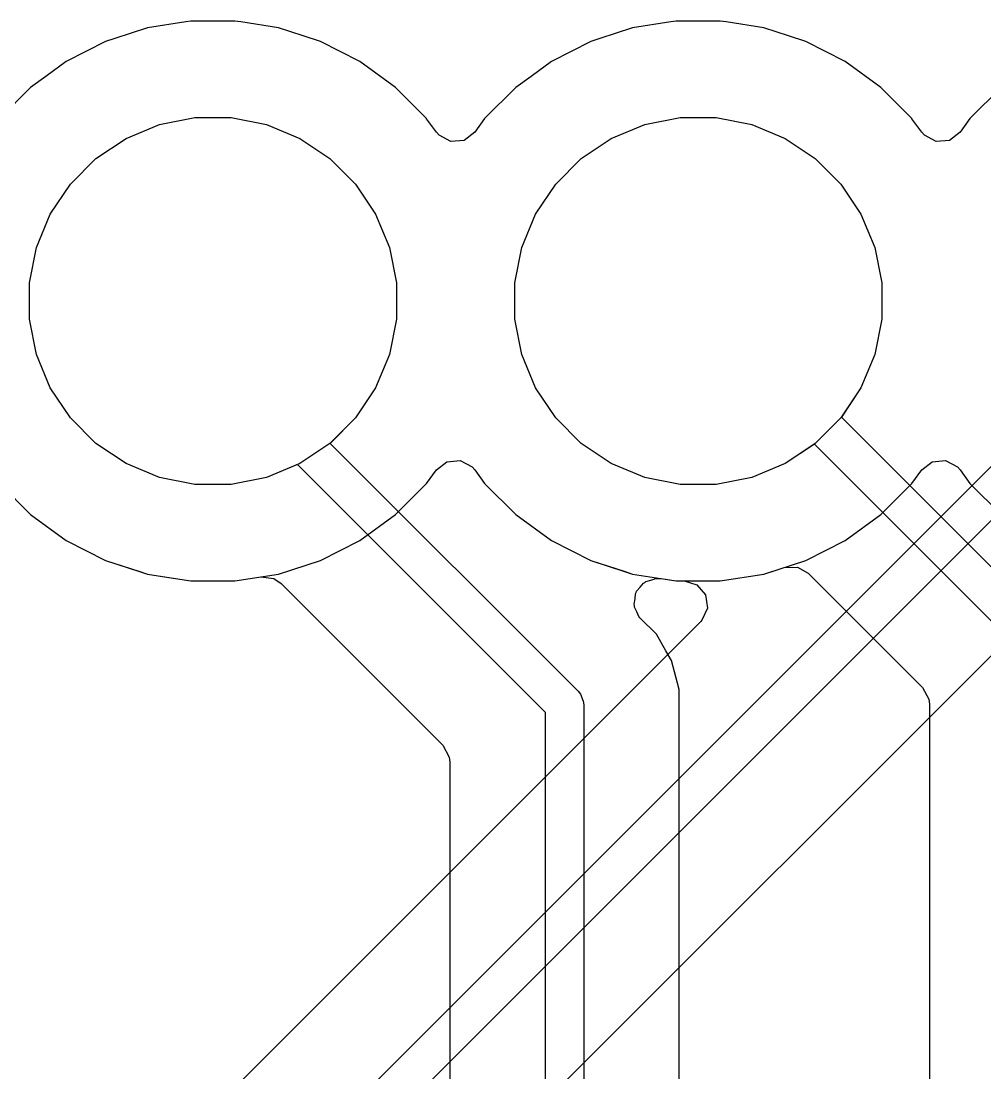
# Model space of a CAD drawing. Header units: inches. Extents: x 6.57 to 9.79, y -8.72 to -3.17.
# Drawn here: x 7.9392 to 8.1378, y -5.3866 to -5.1698 of the extents above; entities that cross this region are included whole.
import ezdxf

# ---------------------------------------------------------------- set-up
doc = ezdxf.new("R2010")
doc.units = ezdxf.units.IN
doc.header["$MEASUREMENT"] = 0
doc.layers.add('B.Cu', color=153, linetype='CONTINUOUS', true_color=0x4d7fc4)

msp = doc.modelspace()

# ---------------------------------------------------------------- linework, layer by layer
at = {"layer": 'B.Cu', "linetype": 'CONTINUOUS'}
for p, q in [((7.9731, -5.16997), (7.96521, -5.17122)), ((7.9731, -5.16997), (7.96521, -5.17122)), ((7.9731, -5.16997), (7.96521, -5.17122)), ((7.9731, -5.16997), (7.96521, -5.17122)), ((7.97418, -5.1698), (7.9731, -5.16997)), ((7.97418, -5.1698), (7.9731, -5.16997)), ((7.97418, -5.1698), (7.9731, -5.16997)), ((7.97418, -5.1698), (7.9731, -5.16997)), ((7.98326, -5.1698), (7.97418, -5.1698)), ((7.98326, -5.1698), (7.97418, -5.1698)), ((7.98326, -5.1698), (7.97418, -5.1698)), ((7.98326, -5.1698), (7.97418, -5.1698)), ((7.98449, -5.16999), (7.98326, -5.1698)), ((7.98449, -5.16999), (7.98326, -5.1698)), ((7.98449, -5.16999), (7.98326, -5.1698)), ((7.98449, -5.16999), (7.98326, -5.1698)), ((7.99224, -5.17122), (7.98449, -5.16999)), ((7.99224, -5.17122), (7.98449, -5.16999)), ((7.99224, -5.17122), (7.98449, -5.16999)), ((7.99224, -5.17122), (7.98449, -5.16999)), ((8.0731, -5.16997), (8.06521, -5.17122)), ((8.0731, -5.16997), (8.06521, -5.17122)), ((8.0731, -5.16997), (8.06521, -5.17122)), ((8.0731, -5.16997), (8.06521, -5.17122)), ((8.07418, -5.1698), (8.0731, -5.16997)), ((8.07418, -5.1698), (8.0731, -5.16997)), ((8.07418, -5.1698), (8.0731, -5.16997)), ((8.07418, -5.1698), (8.0731, -5.16997)), ((8.08326, -5.1698), (8.07418, -5.1698)), ((8.08326, -5.1698), (8.07418, -5.1698)), ((8.08326, -5.1698), (8.07418, -5.1698)), ((8.08326, -5.1698), (8.07418, -5.1698)), ((8.08449, -5.16999), (8.08326, -5.1698)), ((8.08449, -5.16999), (8.08326, -5.1698)), ((8.08449, -5.16999), (8.08326, -5.1698)), ((8.08449, -5.16999), (8.08326, -5.1698)), ((8.09224, -5.17122), (8.08449, -5.16999)), ((8.09224, -5.17122), (8.08449, -5.16999)), ((8.09224, -5.17122), (8.08449, -5.16999)), ((8.09224, -5.17122), (8.08449, -5.16999)), ((7.96521, -5.17122), (7.95848, -5.17341)), ((7.96521, -5.17122), (7.95848, -5.17341)), ((7.96521, -5.17122), (7.95848, -5.17341)), ((7.96521, -5.17122), (7.95848, -5.17341)), ((7.99732, -5.17287), (7.99224, -5.17122)), ((7.99732, -5.17287), (7.99224, -5.17122)), ((7.99732, -5.17287), (7.99224, -5.17122)), ((7.99732, -5.17287), (7.99224, -5.17122)), ((8.00087, -5.17403), (7.99732, -5.17287)), ((8.00087, -5.17403), (7.99732, -5.17287)), ((8.00087, -5.17403), (7.99732, -5.17287)), ((8.00087, -5.17403), (7.99732, -5.17287)), ((8.06521, -5.17122), (8.05848, -5.17341)), ((8.06521, -5.17122), (8.05848, -5.17341)), ((8.06521, -5.17122), (8.05848, -5.17341)), ((8.06521, -5.17122), (8.05848, -5.17341)), ((8.09732, -5.17287), (8.09224, -5.17122)), ((8.09732, -5.17287), (8.09224, -5.17122)), ((8.09732, -5.17287), (8.09224, -5.17122)), ((8.09732, -5.17287), (8.09224, -5.17122)), ((8.10087, -5.17403), (8.09732, -5.17287)), ((8.10087, -5.17403), (8.09732, -5.17287)), ((8.10087, -5.17403), (8.09732, -5.17287)), ((8.10087, -5.17403), (8.09732, -5.17287)), ((7.95657, -5.17403), (7.94848, -5.17815)), ((7.95657, -5.17403), (7.94848, -5.17815)), ((7.95657, -5.17403), (7.94848, -5.17815)), ((7.95657, -5.17403), (7.94848, -5.17815)), ((7.95848, -5.17341), (7.95657, -5.17403)), ((7.95848, -5.17341), (7.95657, -5.17403)), ((7.95848, -5.17341), (7.95657, -5.17403)), ((7.95848, -5.17341), (7.95657, -5.17403)), ((7.95657, -5.17403), (7.95657, -5.17403)), ((7.95657, -5.17403), (7.95657, -5.17403)), ((7.95657, -5.17403), (7.95657, -5.17403)), ((7.95657, -5.17403), (7.95657, -5.17403)), ((7.95657, -5.17403), (7.95657, -5.17403)), ((7.95657, -5.17403), (7.95657, -5.17403)), ((7.95657, -5.17403), (7.95657, -5.17403)), ((7.95657, -5.17403), (7.95657, -5.17403)), ((8.00897, -5.17815), (8.00087, -5.17403)), ((8.00897, -5.17815), (8.00087, -5.17403)), ((8.00897, -5.17815), (8.00087, -5.17403)), ((8.00897, -5.17815), (8.00087, -5.17403)), ((8.05657, -5.17403), (8.04848, -5.17815)), ((8.05657, -5.17403), (8.04848, -5.17815)), ((8.05657, -5.17403), (8.04848, -5.17815)), ((8.05657, -5.17403), (8.04848, -5.17815)), ((8.05848, -5.17341), (8.05657, -5.17403)), ((8.05848, -5.17341), (8.05657, -5.17403)), ((8.05848, -5.17341), (8.05657, -5.17403)), ((8.05848, -5.17341), (8.05657, -5.17403)), ((8.05657, -5.17403), (8.05657, -5.17403)), ((8.05657, -5.17403), (8.05657, -5.17403)), ((8.05657, -5.17403), (8.05657, -5.17403)), ((8.05657, -5.17403), (8.05657, -5.17403)), ((8.05657, -5.17403), (8.05657, -5.17403)), ((8.05657, -5.17403), (8.05657, -5.17403)), ((8.05657, -5.17403), (8.05657, -5.17403)), ((8.05657, -5.17403), (8.05657, -5.17403)), ((8.10897, -5.17815), (8.10087, -5.17403)), ((8.10897, -5.17815), (8.10087, -5.17403)), ((8.10897, -5.17815), (8.10087, -5.17403)), ((8.10897, -5.17815), (8.10087, -5.17403)), ((7.94848, -5.17815), (7.94429, -5.1812)), ((7.94848, -5.17815), (7.94429, -5.1812)), ((7.94848, -5.17815), (7.94429, -5.1812)), ((7.94848, -5.17815), (7.94429, -5.1812)), ((8.01632, -5.18349), (8.00897, -5.17815)), ((8.01632, -5.18349), (8.00897, -5.17815)), ((8.01632, -5.18349), (8.00897, -5.17815)), ((8.01632, -5.18349), (8.00897, -5.17815)), ((8.04848, -5.17815), (8.04429, -5.1812)), ((8.04848, -5.17815), (8.04429, -5.1812)), ((8.04848, -5.17815), (8.04429, -5.1812)), ((8.04848, -5.17815), (8.04429, -5.1812)), ((8.11632, -5.18349), (8.10897, -5.17815)), ((8.11632, -5.18349), (8.10897, -5.17815)), ((8.11632, -5.18349), (8.10897, -5.17815)), ((8.11632, -5.18349), (8.10897, -5.17815)), ((7.94429, -5.1812), (7.94113, -5.18349)), ((7.94429, -5.1812), (7.94113, -5.18349)), ((7.94429, -5.1812), (7.94113, -5.18349)), ((7.94429, -5.1812), (7.94113, -5.18349)), ((8.04429, -5.1812), (8.04113, -5.18349)), ((8.04429, -5.1812), (8.04113, -5.18349)), ((8.04429, -5.1812), (8.04113, -5.18349)), ((8.04429, -5.1812), (8.04113, -5.18349)), ((7.94113, -5.18349), (7.93471, -5.18991)), ((7.94113, -5.18349), (7.93471, -5.18991)), ((7.94113, -5.18349), (7.93471, -5.18991)), ((7.94113, -5.18349), (7.93471, -5.18991)), ((7.94113, -5.18349), (7.94113, -5.18349)), ((7.94113, -5.18349), (7.94113, -5.18349)), ((7.94113, -5.18349), (7.94113, -5.18349)), ((7.94113, -5.18349), (7.94113, -5.18349)), ((7.94113, -5.18349), (7.94113, -5.18349)), ((7.94113, -5.18349), (7.94113, -5.18349)), ((7.94113, -5.18349), (7.94113, -5.18349)), ((7.94113, -5.18349), (7.94113, -5.18349)), ((8.02274, -5.18991), (8.01632, -5.18349)), ((8.02274, -5.18991), (8.01632, -5.18349)), ((8.02274, -5.18991), (8.01632, -5.18349)), ((8.02274, -5.18991), (8.01632, -5.18349)), ((8.04113, -5.18349), (8.03471, -5.18991)), ((8.04113, -5.18349), (8.03471, -5.18991)), ((8.04113, -5.18349), (8.03471, -5.18991)), ((8.04113, -5.18349), (8.03471, -5.18991)), ((8.04113, -5.18349), (8.04113, -5.18349)), ((8.04113, -5.18349), (8.04113, -5.18349)), ((8.04113, -5.18349), (8.04113, -5.18349)), ((8.04113, -5.18349), (8.04113, -5.18349)), ((8.04113, -5.18349), (8.04113, -5.18349)), ((8.04113, -5.18349), (8.04113, -5.18349)), ((8.04113, -5.18349), (8.04113, -5.18349)), ((8.04113, -5.18349), (8.04113, -5.18349)), ((8.12274, -5.18991), (8.11632, -5.18349)), ((8.12274, -5.18991), (8.11632, -5.18349)), ((8.12274, -5.18991), (8.11632, -5.18349)), ((8.12274, -5.18991), (8.11632, -5.18349)), ((8.14113, -5.18349), (8.13471, -5.18991)), ((8.14113, -5.18349), (8.13471, -5.18991)), ((8.14113, -5.18349), (8.13471, -5.18991)), ((8.14113, -5.18349), (8.13471, -5.18991)), ((7.96769, -5.19114), (7.975, -5.18969)), ((7.96769, -5.19114), (7.975, -5.18969)), ((7.96769, -5.19114), (7.975, -5.18969)), ((7.96769, -5.19114), (7.975, -5.18969)), ((7.975, -5.18969), (7.98245, -5.18969)), ((7.975, -5.18969), (7.98245, -5.18969)), ((7.975, -5.18969), (7.98245, -5.18969)), ((7.975, -5.18969), (7.98245, -5.18969)), ((7.98245, -5.18969), (7.98975, -5.19114)), ((7.98245, -5.18969), (7.98975, -5.19114)), ((7.98245, -5.18969), (7.98975, -5.19114)), ((7.98245, -5.18969), (7.98975, -5.19114)), ((8.02275, -5.18993), (8.02274, -5.18991)), ((8.02275, -5.18993), (8.02274, -5.18991)), ((8.02275, -5.18993), (8.02274, -5.18991)), ((8.02275, -5.18993), (8.02274, -5.18991)), ((8.02477, -5.19271), (8.02275, -5.18993)), ((8.02477, -5.19271), (8.02275, -5.18993)), ((8.02477, -5.19271), (8.02275, -5.18993)), ((8.02477, -5.19271), (8.02275, -5.18993)), ((8.03471, -5.18991), (8.03267, -5.19271)), ((8.03471, -5.18991), (8.03267, -5.19271)), ((8.03471, -5.18991), (8.03267, -5.19271)), ((8.03471, -5.18991), (8.03267, -5.19271)), ((8.06769, -5.19114), (8.075, -5.18969)), ((8.06769, -5.19114), (8.075, -5.18969)), ((8.06769, -5.19114), (8.075, -5.18969)), ((8.06769, -5.19114), (8.075, -5.18969)), ((8.075, -5.18969), (8.08245, -5.18969)), ((8.075, -5.18969), (8.08245, -5.18969)), ((8.075, -5.18969), (8.08245, -5.18969)), ((8.075, -5.18969), (8.08245, -5.18969)), ((8.08245, -5.18969), (8.08975, -5.19114)), ((8.08245, -5.18969), (8.08975, -5.19114)), ((8.08245, -5.18969), (8.08975, -5.19114)), ((8.08245, -5.18969), (8.08975, -5.19114)), ((8.12275, -5.18993), (8.12274, -5.18991)), ((8.12275, -5.18993), (8.12274, -5.18991)), ((8.12275, -5.18993), (8.12274, -5.18991)), ((8.12275, -5.18993), (8.12274, -5.18991)), ((8.12477, -5.19271), (8.12275, -5.18993)), ((8.12477, -5.19271), (8.12275, -5.18993)), ((8.12477, -5.19271), (8.12275, -5.18993)), ((8.12477, -5.19271), (8.12275, -5.18993)), ((8.13471, -5.18991), (8.13267, -5.19271)), ((8.13471, -5.18991), (8.13267, -5.19271)), ((8.13471, -5.18991), (8.13267, -5.19271)), ((8.13471, -5.18991), (8.13267, -5.19271)), ((7.96081, -5.19399), (7.96769, -5.19114)), ((7.96081, -5.19399), (7.96769, -5.19114)), ((7.96081, -5.19399), (7.96769, -5.19114)), ((7.96081, -5.19399), (7.96769, -5.19114)), ((7.98975, -5.19114), (7.99664, -5.19399)), ((7.98975, -5.19114), (7.99664, -5.19399)), ((7.98975, -5.19114), (7.99664, -5.19399)), ((7.98975, -5.19114), (7.99664, -5.19399)), ((8.06081, -5.19399), (8.06769, -5.19114)), ((8.06081, -5.19399), (8.06769, -5.19114)), ((8.06081, -5.19399), (8.06769, -5.19114)), ((8.06081, -5.19399), (8.06769, -5.19114)), ((8.08975, -5.19114), (8.09664, -5.19399)), ((8.08975, -5.19114), (8.09664, -5.19399)), ((8.08975, -5.19114), (8.09664, -5.19399)), ((8.08975, -5.19114), (8.09664, -5.19399)), ((7.95462, -5.19813), (7.96081, -5.19399)), ((7.95462, -5.19813), (7.96081, -5.19399)), ((7.95462, -5.19813), (7.96081, -5.19399)), ((7.95462, -5.19813), (7.96081, -5.19399)), ((7.99664, -5.19399), (8.00283, -5.19813)), ((7.99664, -5.19399), (8.00283, -5.19813)), ((7.99664, -5.19399), (8.00283, -5.19813)), ((7.99664, -5.19399), (8.00283, -5.19813)), ((8.02532, -5.19335), (8.02477, -5.19271)), ((8.02532, -5.19335), (8.02477, -5.19271)), ((8.02532, -5.19335), (8.02477, -5.19271)), ((8.02532, -5.19335), (8.02477, -5.19271)), ((8.02775, -5.19463), (8.02532, -5.19335)), ((8.02775, -5.19463), (8.02532, -5.19335)), ((8.02775, -5.19463), (8.02532, -5.19335)), ((8.02775, -5.19463), (8.02532, -5.19335)), ((8.03049, -5.19439), (8.02775, -5.19463)), ((8.03049, -5.19439), (8.02775, -5.19463)), ((8.03049, -5.19439), (8.02775, -5.19463)), ((8.03049, -5.19439), (8.02775, -5.19463)), ((8.03267, -5.19271), (8.03049, -5.19439)), ((8.03267, -5.19271), (8.03049, -5.19439)), ((8.03267, -5.19271), (8.03049, -5.19439)), ((8.03267, -5.19271), (8.03049, -5.19439)), ((8.05462, -5.19813), (8.06081, -5.19399)), ((8.05462, -5.19813), (8.06081, -5.19399)), ((8.05462, -5.19813), (8.06081, -5.19399)), ((8.05462, -5.19813), (8.06081, -5.19399)), ((8.09664, -5.19399), (8.10283, -5.19813)), ((8.09664, -5.19399), (8.10283, -5.19813)), ((8.09664, -5.19399), (8.10283, -5.19813)), ((8.09664, -5.19399), (8.10283, -5.19813)), ((8.12532, -5.19335), (8.12477, -5.19271)), ((8.12532, -5.19335), (8.12477, -5.19271)), ((8.12532, -5.19335), (8.12477, -5.19271)), ((8.12532, -5.19335), (8.12477, -5.19271)), ((8.12775, -5.19463), (8.12532, -5.19335)), ((8.12775, -5.19463), (8.12532, -5.19335)), ((8.12775, -5.19463), (8.12532, -5.19335)), ((8.12775, -5.19463), (8.12532, -5.19335)), ((8.13049, -5.19439), (8.12775, -5.19463)), ((8.13049, -5.19439), (8.12775, -5.19463)), ((8.13049, -5.19439), (8.12775, -5.19463)), ((8.13049, -5.19439), (8.12775, -5.19463)), ((8.13267, -5.19271), (8.13049, -5.19439)), ((8.13267, -5.19271), (8.13049, -5.19439)), ((8.13267, -5.19271), (8.13049, -5.19439)), ((8.13267, -5.19271), (8.13049, -5.19439)), ((7.94935, -5.2034), (7.95462, -5.19813)), ((7.94935, -5.2034), (7.95462, -5.19813)), ((7.94935, -5.2034), (7.95462, -5.19813)), ((7.94935, -5.2034), (7.95462, -5.19813)), ((8.00283, -5.19813), (8.0081, -5.2034)), ((8.00283, -5.19813), (8.0081, -5.2034)), ((8.00283, -5.19813), (8.0081, -5.2034)), ((8.00283, -5.19813), (8.0081, -5.2034)), ((8.04935, -5.2034), (8.05462, -5.19813)), ((8.04935, -5.2034), (8.05462, -5.19813)), ((8.04935, -5.2034), (8.05462, -5.19813)), ((8.04935, -5.2034), (8.05462, -5.19813)), ((8.10283, -5.19813), (8.1081, -5.2034)), ((8.10283, -5.19813), (8.1081, -5.2034)), ((8.10283, -5.19813), (8.1081, -5.2034)), ((8.10283, -5.19813), (8.1081, -5.2034)), ((7.94521, -5.20959), (7.94935, -5.2034)), ((7.94521, -5.20959), (7.94935, -5.2034)), ((7.94521, -5.20959), (7.94935, -5.2034)), ((7.94521, -5.20959), (7.94935, -5.2034)), ((8.0081, -5.2034), (8.01224, -5.20959)), ((8.0081, -5.2034), (8.01224, -5.20959)), ((8.0081, -5.2034), (8.01224, -5.20959)), ((8.0081, -5.2034), (8.01224, -5.20959)), ((8.04521, -5.20959), (8.04935, -5.2034)), ((8.04521, -5.20959), (8.04935, -5.2034)), ((8.04521, -5.20959), (8.04935, -5.2034)), ((8.04521, -5.20959), (8.04935, -5.2034)), ((8.1081, -5.2034), (8.11224, -5.20959)), ((8.1081, -5.2034), (8.11224, -5.20959)), ((8.1081, -5.2034), (8.11224, -5.20959)), ((8.1081, -5.2034), (8.11224, -5.20959)), ((7.94236, -5.21647), (7.94521, -5.20959)), ((7.94236, -5.21647), (7.94521, -5.20959)), ((7.94236, -5.21647), (7.94521, -5.20959)), ((7.94236, -5.21647), (7.94521, -5.20959)), ((8.01224, -5.20959), (8.01509, -5.21647)), ((8.01224, -5.20959), (8.01509, -5.21647)), ((8.01224, -5.20959), (8.01509, -5.21647)), ((8.01224, -5.20959), (8.01509, -5.21647)), ((8.04236, -5.21647), (8.04521, -5.20959)), ((8.04236, -5.21647), (8.04521, -5.20959)), ((8.04236, -5.21647), (8.04521, -5.20959)), ((8.04236, -5.21647), (8.04521, -5.20959)), ((8.11224, -5.20959), (8.11509, -5.21647)), ((8.11224, -5.20959), (8.11509, -5.21647)), ((8.11224, -5.20959), (8.11509, -5.21647)), ((8.11224, -5.20959), (8.11509, -5.21647)), ((7.94091, -5.22378), (7.94236, -5.21647)), ((7.94091, -5.22378), (7.94236, -5.21647)), ((7.94091, -5.22378), (7.94236, -5.21647)), ((7.94091, -5.22378), (7.94236, -5.21647)), ((8.01509, -5.21647), (8.01654, -5.22378)), ((8.01509, -5.21647), (8.01654, -5.22378)), ((8.01509, -5.21647), (8.01654, -5.22378)), ((8.01509, -5.21647), (8.01654, -5.22378)), ((8.04091, -5.22378), (8.04236, -5.21647)), ((8.04091, -5.22378), (8.04236, -5.21647)), ((8.04091, -5.22378), (8.04236, -5.21647)), ((8.04091, -5.22378), (8.04236, -5.21647)), ((8.11509, -5.21647), (8.11654, -5.22378)), ((8.11509, -5.21647), (8.11654, -5.22378)), ((8.11509, -5.21647), (8.11654, -5.22378)), ((8.11509, -5.21647), (8.11654, -5.22378)), ((7.94091, -5.23123), (7.94091, -5.22378)), ((7.94091, -5.23123), (7.94091, -5.22378)), ((7.94091, -5.23123), (7.94091, -5.22378)), ((7.94091, -5.23123), (7.94091, -5.22378)), ((8.01654, -5.22378), (8.01654, -5.23123)), ((8.01654, -5.22378), (8.01654, -5.23123)), ((8.01654, -5.22378), (8.01654, -5.23123)), ((8.01654, -5.22378), (8.01654, -5.23123)), ((8.04091, -5.23123), (8.04091, -5.22378)), ((8.04091, -5.23123), (8.04091, -5.22378)), ((8.04091, -5.23123), (8.04091, -5.22378)), ((8.04091, -5.23123), (8.04091, -5.22378)), ((8.11654, -5.22378), (8.11654, -5.23123)), ((8.11654, -5.22378), (8.11654, -5.23123)), ((8.11654, -5.22378), (8.11654, -5.23123)), ((8.11654, -5.22378), (8.11654, -5.23123)), ((7.94236, -5.23854), (7.94091, -5.23123)), ((7.94236, -5.23854), (7.94091, -5.23123)), ((7.94236, -5.23854), (7.94091, -5.23123)), ((7.94236, -5.23854), (7.94091, -5.23123)), ((8.01654, -5.23123), (8.01509, -5.23854)), ((8.01654, -5.23123), (8.01509, -5.23854)), ((8.01654, -5.23123), (8.01509, -5.23854)), ((8.01654, -5.23123), (8.01509, -5.23854)), ((8.04236, -5.23854), (8.04091, -5.23123)), ((8.04236, -5.23854), (8.04091, -5.23123)), ((8.04236, -5.23854), (8.04091, -5.23123)), ((8.04236, -5.23854), (8.04091, -5.23123)), ((8.11654, -5.23123), (8.11509, -5.23854)), ((8.11654, -5.23123), (8.11509, -5.23854)), ((8.11654, -5.23123), (8.11509, -5.23854)), ((8.11654, -5.23123), (8.11509, -5.23854)), ((7.94521, -5.24542), (7.94236, -5.23854)), ((7.94521, -5.24542), (7.94236, -5.23854)), ((7.94521, -5.24542), (7.94236, -5.23854)), ((7.94521, -5.24542), (7.94236, -5.23854)), ((8.01509, -5.23854), (8.01224, -5.24542)), ((8.01509, -5.23854), (8.01224, -5.24542)), ((8.01509, -5.23854), (8.01224, -5.24542)), ((8.01509, -5.23854), (8.01224, -5.24542)), ((8.04521, -5.24542), (8.04236, -5.23854)), ((8.04521, -5.24542), (8.04236, -5.23854)), ((8.04521, -5.24542), (8.04236, -5.23854)), ((8.04521, -5.24542), (8.04236, -5.23854)), ((8.11509, -5.23854), (8.11224, -5.24542)), ((8.11509, -5.23854), (8.11224, -5.24542)), ((8.11509, -5.23854), (8.11224, -5.24542)), ((8.11509, -5.23854), (8.11224, -5.24542)), ((7.94935, -5.25161), (7.94521, -5.24542)), ((7.94935, -5.25161), (7.94521, -5.24542)), ((7.94935, -5.25161), (7.94521, -5.24542)), ((7.94935, -5.25161), (7.94521, -5.24542)), ((8.01224, -5.24542), (8.0081, -5.25161)), ((8.01224, -5.24542), (8.0081, -5.25161)), ((8.01224, -5.24542), (8.0081, -5.25161)), ((8.01224, -5.24542), (8.0081, -5.25161)), ((8.04935, -5.25161), (8.04521, -5.24542)), ((8.04935, -5.25161), (8.04521, -5.24542)), ((8.04935, -5.25161), (8.04521, -5.24542)), ((8.04935, -5.25161), (8.04521, -5.24542)), ((8.11224, -5.24542), (8.1081, -5.25161)), ((8.11224, -5.24542), (8.1081, -5.25161)), ((8.11224, -5.24542), (8.1081, -5.25161)), ((8.11224, -5.24542), (8.10822, -5.25143)), ((7.95462, -5.25688), (7.94935, -5.25161)), ((7.95462, -5.25688), (7.94935, -5.25161)), ((7.95462, -5.25688), (7.94935, -5.25161)), ((7.95462, -5.25688), (7.94935, -5.25161)), ((7.98934, -5.41132), (8.14923, -5.25143)), ((8.0081, -5.25161), (8.00283, -5.25688)), ((8.0081, -5.25161), (8.00283, -5.25688)), ((8.0081, -5.25161), (8.00283, -5.25688)), ((8.0081, -5.25161), (8.00287, -5.25684)), ((8.05462, -5.25688), (8.04935, -5.25161)), ((8.05462, -5.25688), (8.04935, -5.25161)), ((8.05462, -5.25688), (8.04935, -5.25161)), ((8.05462, -5.25688), (8.04935, -5.25161)), ((8.1081, -5.25161), (8.10283, -5.25688)), ((8.1081, -5.25161), (8.10283, -5.25688)), ((8.1081, -5.25161), (8.10283, -5.25688)), ((8.10822, -5.25143), (8.15278, -5.296)), ((7.96081, -5.26102), (7.95462, -5.25688)), ((7.96081, -5.26102), (7.95462, -5.25688)), ((7.96081, -5.26102), (7.95462, -5.25688)), ((7.96081, -5.26102), (7.95462, -5.25688)), ((8.1548, -5.257), (7.99606, -5.41573)), ((8.00283, -5.25688), (7.99664, -5.26102)), ((8.00283, -5.25688), (7.99664, -5.26102)), ((8.00283, -5.25688), (7.99664, -5.26102)), ((8.00287, -5.25684), (8.05396, -5.30793)), ((8.06081, -5.26102), (8.05462, -5.25688)), ((8.06081, -5.26102), (8.05462, -5.25688)), ((8.06081, -5.26102), (8.05462, -5.25688)), ((8.06081, -5.26102), (8.05462, -5.25688)), ((8.10283, -5.25688), (8.09664, -5.26102)), ((8.10283, -5.25688), (8.09664, -5.26102)), ((8.10283, -5.25688), (8.09664, -5.26102)), ((8.10265, -5.257), (8.09664, -5.26102)), ((8.14606, -5.30041), (8.10265, -5.257)), ((7.96769, -5.26387), (7.96081, -5.26102)), ((7.96769, -5.26387), (7.96081, -5.26102)), ((7.96769, -5.26387), (7.96081, -5.26102)), ((7.96769, -5.26387), (7.96081, -5.26102)), ((7.99664, -5.26102), (7.98975, -5.26387)), ((7.99664, -5.26102), (7.98975, -5.26387)), ((7.99664, -5.26102), (7.98975, -5.26387)), ((7.99613, -5.26123), (7.98975, -5.26387)), ((8.04724, -5.31235), (7.99613, -5.26123)), ((8.02477, -5.26229), (8.02695, -5.26062)), ((8.02477, -5.26229), (8.02695, -5.26062)), ((8.02477, -5.26229), (8.02695, -5.26062)), ((8.02695, -5.26062), (8.02969, -5.26038)), ((8.02695, -5.26062), (8.02969, -5.26038)), ((8.02695, -5.26062), (8.02969, -5.26038)), ((8.02969, -5.26038), (8.03213, -5.26166)), ((8.02969, -5.26038), (8.03213, -5.26166)), ((8.02969, -5.26038), (8.03213, -5.26166)), ((8.03213, -5.26166), (8.03267, -5.26229)), ((8.03213, -5.26166), (8.03267, -5.26229)), ((8.03213, -5.26166), (8.03267, -5.26229)), ((8.06769, -5.26387), (8.06081, -5.26102)), ((8.06769, -5.26387), (8.06081, -5.26102)), ((8.06769, -5.26387), (8.06081, -5.26102)), ((8.06769, -5.26387), (8.06081, -5.26102)), ((8.09664, -5.26102), (8.08975, -5.26387)), ((8.09664, -5.26102), (8.08975, -5.26387)), ((8.09664, -5.26102), (8.08975, -5.26387)), ((8.09664, -5.26102), (8.08975, -5.26387)), ((8.12477, -5.26229), (8.12695, -5.26062)), ((8.12477, -5.26229), (8.12695, -5.26062)), ((8.12695, -5.26062), (8.12969, -5.26038)), ((8.12695, -5.26062), (8.12969, -5.26038)), ((8.12969, -5.26038), (8.13213, -5.26166)), ((8.12969, -5.26038), (8.13213, -5.26166)), ((8.13213, -5.26166), (8.13267, -5.26229)), ((8.13213, -5.26166), (8.13267, -5.26229)), ((7.975, -5.26532), (7.96769, -5.26387)), ((7.975, -5.26532), (7.96769, -5.26387)), ((7.975, -5.26532), (7.96769, -5.26387)), ((7.975, -5.26532), (7.96769, -5.26387)), ((7.98975, -5.26387), (7.98245, -5.26532)), ((7.98975, -5.26387), (7.98245, -5.26532)), ((7.98975, -5.26387), (7.98245, -5.26532)), ((7.98975, -5.26387), (7.98245, -5.26532)), ((8.02274, -5.2651), (8.02477, -5.26229)), ((8.02274, -5.2651), (8.02477, -5.26229)), ((8.02274, -5.2651), (8.02477, -5.26229)), ((8.03267, -5.26229), (8.03471, -5.2651)), ((8.03267, -5.26229), (8.03471, -5.2651)), ((8.03267, -5.26229), (8.03471, -5.2651)), ((8.075, -5.26532), (8.06769, -5.26387)), ((8.075, -5.26532), (8.06769, -5.26387)), ((8.075, -5.26532), (8.06769, -5.26387)), ((8.075, -5.26532), (8.06769, -5.26387)), ((8.08975, -5.26387), (8.08245, -5.26532)), ((8.08975, -5.26387), (8.08245, -5.26532)), ((8.08975, -5.26387), (8.08245, -5.26532)), ((8.08975, -5.26387), (8.08245, -5.26532)), ((8.12274, -5.2651), (8.12477, -5.26229)), ((8.12274, -5.2651), (8.12477, -5.26229)), ((8.13267, -5.26229), (8.13471, -5.2651)), ((8.13267, -5.26229), (8.13471, -5.2651)), ((7.93471, -5.2651), (7.94113, -5.27152)), ((7.93471, -5.2651), (7.94113, -5.27152)), ((7.93471, -5.2651), (7.94113, -5.27152)), ((7.93471, -5.2651), (7.94113, -5.27152)), ((7.98245, -5.26532), (7.975, -5.26532)), ((7.98245, -5.26532), (7.975, -5.26532)), ((7.98245, -5.26532), (7.975, -5.26532)), ((7.98245, -5.26532), (7.975, -5.26532)), ((8.01632, -5.27152), (8.02274, -5.2651)), ((8.01632, -5.27152), (8.02274, -5.2651)), ((8.01632, -5.27152), (8.02274, -5.2651)), ((8.03471, -5.2651), (8.04113, -5.27152)), ((8.03471, -5.2651), (8.04113, -5.27152)), ((8.03471, -5.2651), (8.04113, -5.27152)), ((8.08245, -5.26532), (8.075, -5.26532)), ((8.08245, -5.26532), (8.075, -5.26532)), ((8.08245, -5.26532), (8.075, -5.26532)), ((8.08245, -5.26532), (8.075, -5.26532)), ((8.11632, -5.27152), (8.12274, -5.2651)), ((8.11632, -5.27152), (8.12274, -5.2651)), ((8.13471, -5.2651), (8.14113, -5.27152)), ((8.13471, -5.2651), (8.14113, -5.27152)), ((7.94113, -5.27152), (7.94848, -5.27686)), ((7.94113, -5.27152), (7.94848, -5.27686)), ((7.94113, -5.27152), (7.94848, -5.27686)), ((7.94113, -5.27152), (7.94848, -5.27686)), ((8.00897, -5.27686), (8.01632, -5.27152)), ((8.00897, -5.27686), (8.01632, -5.27152)), ((8.00897, -5.27686), (8.01632, -5.27152)), ((8.04113, -5.27152), (8.04848, -5.27686)), ((8.04113, -5.27152), (8.04848, -5.27686)), ((8.04113, -5.27152), (8.04848, -5.27686)), ((8.10897, -5.27686), (8.11632, -5.27152)), ((8.10897, -5.27686), (8.11632, -5.27152)), ((7.94848, -5.27686), (7.95657, -5.28098)), ((7.94848, -5.27686), (7.95657, -5.28098)), ((7.94848, -5.27686), (7.95657, -5.28098)), ((7.94848, -5.27686), (7.95657, -5.28098)), ((8.00087, -5.28098), (8.00897, -5.27686)), ((8.00087, -5.28098), (8.00897, -5.27686)), ((8.00087, -5.28098), (8.00897, -5.27686)), ((8.04848, -5.27686), (8.05657, -5.28098)), ((8.04848, -5.27686), (8.05657, -5.28098)), ((8.04848, -5.27686), (8.05657, -5.28098)), ((8.10087, -5.28098), (8.10897, -5.27686)), ((8.10087, -5.28098), (8.10897, -5.27686)), ((7.95657, -5.28098), (7.96344, -5.28321)), ((7.95657, -5.28098), (7.96356, -5.28325)), ((7.95657, -5.28098), (7.96356, -5.28325)), ((7.95657, -5.28098), (7.96344, -5.28321)), ((7.99224, -5.28379), (8.00087, -5.28098)), ((7.99224, -5.28379), (8.00087, -5.28098)), ((7.99224, -5.28379), (8.00087, -5.28098)), ((8.05657, -5.28098), (8.06356, -5.28325)), ((8.05657, -5.28098), (8.06356, -5.28325)), ((8.05657, -5.28098), (8.06344, -5.28321)), ((8.09224, -5.28379), (8.10087, -5.28098)), ((8.09224, -5.28379), (8.10087, -5.28098)), ((7.96344, -5.28321), (7.96521, -5.28379)), ((7.96344, -5.28321), (7.96521, -5.28379)), ((7.96356, -5.28325), (7.96521, -5.28379)), ((7.96356, -5.28325), (7.96521, -5.28379)), ((8.0172, -5.42247), (8.15605, -5.28361)), ((8.06344, -5.28321), (8.06521, -5.28379)), ((8.06356, -5.28325), (8.06521, -5.28379)), ((8.06356, -5.28325), (8.06521, -5.28379)), ((8.09224, -5.28379), (8.09644, -5.28242)), ((8.09644, -5.28242), (8.09919, -5.28234)), ((8.09919, -5.28234), (8.1014, -5.28361)), ((8.1014, -5.28361), (8.12493, -5.30714)), ((7.96521, -5.28379), (7.9697, -5.2845)), ((7.96521, -5.28379), (7.96875, -5.28435)), ((7.96521, -5.28379), (7.96875, -5.28435)), ((7.96521, -5.28379), (7.96875, -5.28435)), ((7.96875, -5.28435), (7.97418, -5.28521)), ((7.96875, -5.28435), (7.97418, -5.28521)), ((7.96875, -5.28435), (7.97418, -5.28521)), ((7.9697, -5.2845), (7.97418, -5.28521)), ((7.97418, -5.28521), (7.97418, -5.28521)), ((7.97418, -5.28521), (7.98326, -5.28521)), ((7.97418, -5.28521), (7.97418, -5.28521)), ((7.97418, -5.28521), (7.98326, -5.28521)), ((7.97418, -5.28521), (7.97418, -5.28521)), ((7.97418, -5.28521), (7.98326, -5.28521)), ((7.97418, -5.28521), (7.97418, -5.28521)), ((7.97418, -5.28521), (7.98326, -5.28521)), ((7.98326, -5.28521), (7.99224, -5.28379)), ((7.98326, -5.28521), (7.99224, -5.28379)), ((7.98326, -5.28521), (7.99224, -5.28379)), ((7.98326, -5.28521), (7.98856, -5.28437)), ((7.98326, -5.28521), (7.98326, -5.28521)), ((7.98326, -5.28521), (7.98326, -5.28521)), ((7.98326, -5.28521), (7.98326, -5.28521)), ((7.98326, -5.28521), (7.98326, -5.28521)), ((7.98856, -5.28437), (7.99129, -5.28472)), ((7.99129, -5.28472), (7.99277, -5.28574)), ((7.99277, -5.28574), (8.02611, -5.31908)), ((8.06521, -5.28379), (8.06875, -5.28435)), ((8.06521, -5.28379), (8.06875, -5.28435)), ((8.06521, -5.28379), (8.06875, -5.28435)), ((8.06677, -5.28651), (8.06742, -5.28564)), ((8.06742, -5.28564), (8.06771, -5.28553)), ((8.06771, -5.28553), (8.06793, -5.28531)), ((8.06793, -5.28531), (8.06898, -5.28506)), ((8.06875, -5.28435), (8.07418, -5.28521)), ((8.06875, -5.28435), (8.07418, -5.28521)), ((8.06875, -5.28435), (8.07418, -5.28521)), ((8.06898, -5.28506), (8.07, -5.28468)), ((8.07, -5.28468), (8.07049, -5.2847)), ((8.07049, -5.2847), (8.0706, -5.28467)), ((8.0706, -5.28467), (8.07071, -5.28471)), ((8.07071, -5.28471), (8.07111, -5.28472)), ((8.07111, -5.28472), (8.07418, -5.28521)), ((8.07418, -5.28521), (8.07418, -5.28521)), ((8.07418, -5.28521), (8.08326, -5.28521)), ((8.07418, -5.28521), (8.07418, -5.28521)), ((8.07418, -5.28521), (8.08326, -5.28521)), ((8.07418, -5.28521), (8.07418, -5.28521)), ((8.07418, -5.28521), (8.08326, -5.28521)), ((8.07418, -5.28521), (8.07418, -5.28521)), ((8.07418, -5.28521), (8.0758, -5.28521)), ((8.0758, -5.28521), (8.07844, -5.28598)), ((8.08326, -5.28521), (8.09224, -5.28379)), ((8.08326, -5.28521), (8.09224, -5.28379)), ((8.08326, -5.28521), (8.09224, -5.28379)), ((8.08326, -5.28521), (8.08326, -5.28521)), ((8.08326, -5.28521), (8.08326, -5.28521)), ((8.08326, -5.28521), (8.08326, -5.28521)), ((8.0657, -5.28892), (8.06578, -5.28784)), ((8.06578, -5.28784), (8.06596, -5.28759)), ((8.06596, -5.28759), (8.06602, -5.28729)), ((8.06602, -5.28729), (8.06677, -5.28651)), ((8.07844, -5.28598), (8.08024, -5.28806)), ((8.06549, -5.28999), (8.0657, -5.28892)), ((8.0656, -5.29028), (8.06549, -5.28999)), ((8.08024, -5.28806), (8.08063, -5.29079)), ((8.06558, -5.29058), (8.0656, -5.29028)), ((8.0661, -5.29154), (8.06558, -5.29058)), ((8.0665, -5.29255), (8.0661, -5.29154)), ((8.08063, -5.29079), (8.07949, -5.29329)), ((8.07925, -5.29354), (7.97321, -5.39959)), ((8.06669, -5.29278), (8.0665, -5.29255)), ((8.0701, -5.2962), (8.06669, -5.29278)), ((8.07949, -5.29329), (8.07925, -5.29354)), ((8.07207, -5.29962), (8.0701, -5.2962)), ((8.07321, -5.30159), (8.07207, -5.29962)), ((8.07482, -5.3076), (8.07321, -5.30159)), ((8.12493, -5.30714), (8.12625, -5.30956)), ((8.05396, -5.30793), (8.05445, -5.30853)), ((8.05445, -5.30853), (8.05504, -5.30995)), ((8.07482, -5.31422), (8.07482, -5.3076)), ((8.07482, -5.3076), (8.07482, -5.3076)), ((8.12625, -5.30956), (8.12636, -5.3106)), ((8.05504, -5.30995), (8.05512, -5.31071)), ((8.05512, -5.31071), (8.05512, -6.67955)), ((8.12636, -5.3106), (8.12636, -6.70039)), ((8.04724, -6.68118), (8.04724, -5.31235)), ((8.07482, -6.66937), (8.07482, -5.31422)), ((8.07482, -5.31422), (8.07482, -5.31422)), ((8.02611, -5.31908), (8.02743, -5.32149)), ((8.02743, -5.32149), (8.02754, -5.32253)), ((8.02754, -5.32253), (8.02754, -6.67777))]:
    msp.add_line(p, q, dxfattribs=at)

doc.saveas('drawing.dxf')
